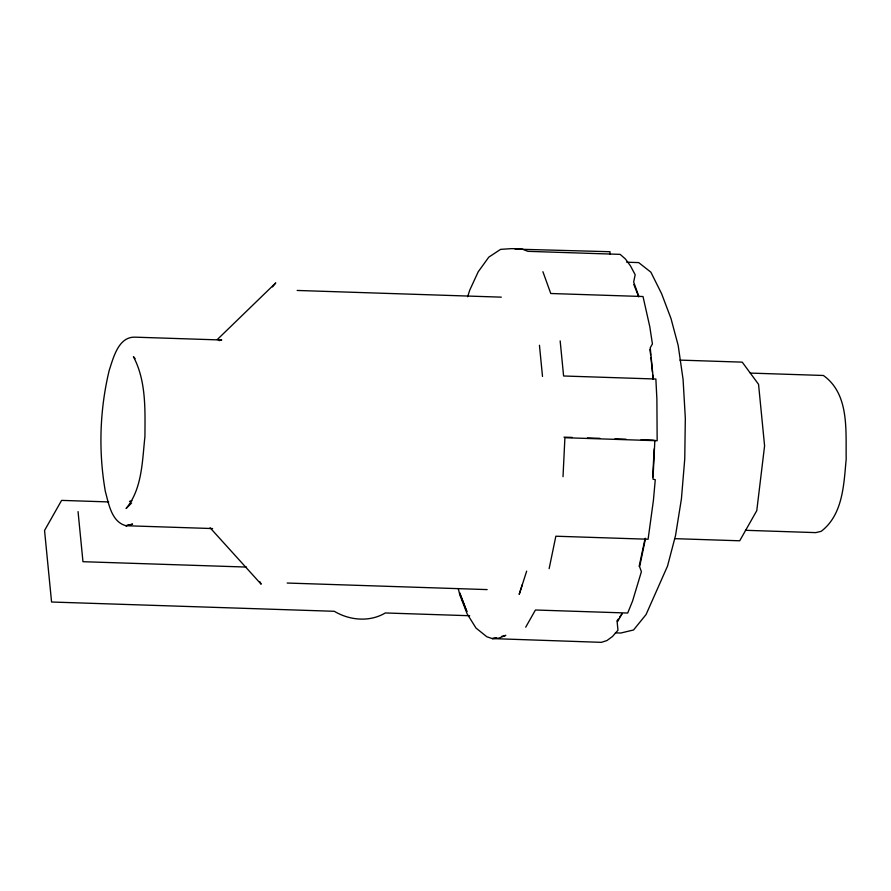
<?xml version="1.0" encoding="UTF-8"?>
<svg xmlns="http://www.w3.org/2000/svg" width="891" height="891" viewBox="0 0 891 891"><rect width="100%" height="100%" fill="white"/><g stroke="black" fill="none" stroke-linecap="round" stroke-linejoin="round"><path stroke-width="1.34" d="M654.206 448.852L652.691 476.952M609.901 254.225L610.023 251.719L515.098 249.112M654.874 440.143L652.98 479.135L655.264 479.726L653.426 500.263L648.102 539.233L555.85 536.215L549.134 568.647M563.012 476.707L564.905 437.715L657.157 440.733L656.89 399.112L655.865 379.02L563.602 375.991L560.161 340.897M645.117 538.409L639.137 566.464M645.507 538.387L639.627 566.776L641.397 571.677L632.588 600.98L627.698 613.03L535.435 610.001L525.701 627.197M522.282 584.73L519.186 594.375L526.67 571.131M467.63 296.736L469.735 290.176L478.2 271.811L488.803 257.131L500.586 249.369L511.211 248.656L521.19 248.7L527.918 251.34L620.169 254.369L625.426 259.003L630.438 265.819L635.172 274.74L633.657 282.035L638.892 296.558M616.784 621.15L618.287 619.033M619.791 616.917L622.052 613.732L617.185 622.33L617.964 630.227L612.496 636.486L606.949 640.54L601.392 642.344L492.333 638.591L486.876 636.787L475.994 628.055L467.174 613.91L459.912 595.155L458.23 588.505M272.501 286.913L275.753 282.904L217.215 339.627M131.601 502.992L126.099 508.516C142.337 488.736 142.226 460.87 144.932 436.59C145.066 409.86 146.302 381.036 133.45 356.734L135.098 358.639M219.13 340.629L221.736 340.006L135.12 337.166C118.325 336.531 113.346 358.048 109.237 370.244C99.703 409.749 98.333 451.381 105.338 491.409C108.68 503.538 111.442 521.97 125.999 525.723L212.604 528.563M129.529 501.377L131.935 500.798M496.376 637.622L492.333 638.591L498.849 638.134L505.798 635.372L501.756 636.341M518.428 249.079L521.19 248.7M626.685 262.21L638.702 262.6L650.875 272.178L661.612 293.718L670.99 318.521L678.196 345.508L683.085 379.499L685.324 418.18L684.756 458.91L681.415 498.915L675.545 535.469L667.526 566.086L646.075 614.523L633.557 629.982L620.771 633.033L615.425 632.855M297.16 290.455L501.31 297.149M679.978 360.109L742.225 362.147L758.553 384.322L764.589 445.834L756.782 510.643L739.719 540.792L674.71 538.654M750.289 373.084L823.384 375.479C849.613 394.1 845.659 430.799 846.194 459.077C843.777 484.259 843.176 514.441 821.201 531.326L815.777 532.618L745.444 530.301M563.992 437.158L572.256 437.425M587.403 437.926L599.799 438.327M614.946 438.829L625.961 439.196M641.108 439.686L653.493 440.098M108.713 501.923L61.59 500.386L44.55 530.479L51.567 602.015L334.314 611.293C349.584 620.459 369.676 622.274 385.313 612.963L469.68 615.737M246.506 567.066L82.963 561.698L78.052 511.623M287.169 583.037L487.154 589.597M210.12 527.795L261.163 584.218L259.96 581.801M633.835 284.507L638.702 296.736M542.909 271.71L550.761 293.507L643.012 296.525L649.784 326.663L652.424 343.926L650.23 347.791L653.27 378.842M649.929 349.506L650.608 354.785M650.942 357.425L652.435 372.204M539.445 345.251L542.508 376.459M652.635 374.944L652.925 379.065M132.503 524.175L125.999 525.723L132.503 524.175M466.817 611.415L459.667 592.938L466.817 611.415"/></g></svg>
